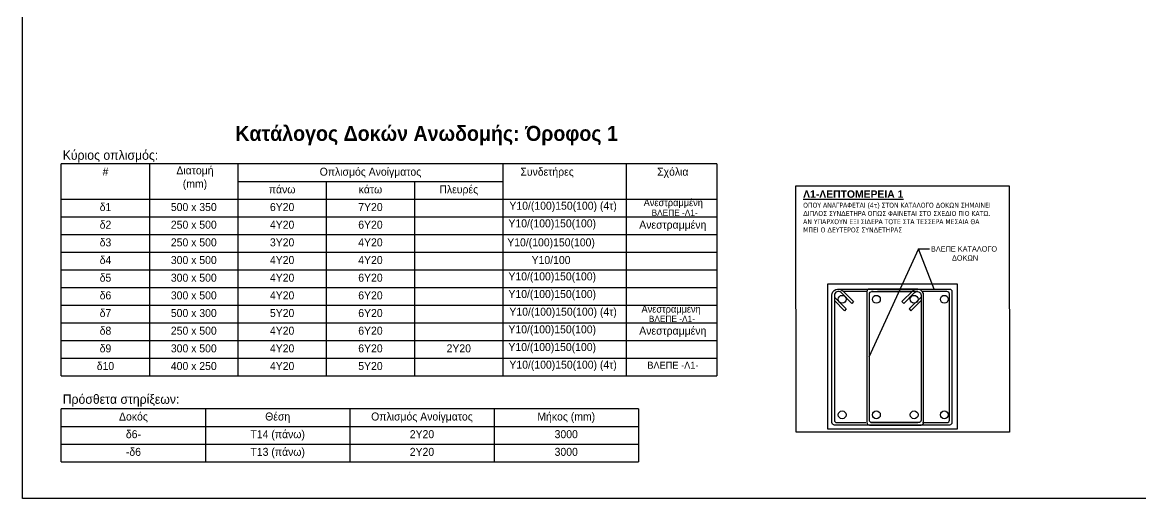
# Model space of a CAD drawing. Header units: millimetres. Extents: x -2171 to 1563, y -1758 to -1505.
# Drawn here: x -817.19 to -785.54, y -1630.29 to -1616.81 of the extents above; entities that cross this region are included whole.
import ezdxf
from ezdxf.enums import TextEntityAlignment as Align

# ---------------------------------------------------------------- set-up
doc = ezdxf.new("R2010")
doc.units = ezdxf.units.MM
for name, color, linetype in [('-S_TEXT', 3, 'Continuous'), ('Geo_Beam_0', 94, 'Continuous'), ('Lines', 7, 'Continuous'), ('Rods_Slab_0', 7, 'Continuous'), ('Texts', 7, 'Continuous')]:
    doc.layers.add(name, color=color, linetype=linetype)
doc.styles.add('S1Arl27188_b_934_161', font='arial.ttf', dxfattribs={"width": 0.933629, "height": 2.71875})
doc.styles.add('S1Arl31900_b_934_161', font='arial.ttf', dxfattribs={"width": 0.933629, "height": 3.19})
doc.styles.add('S1Arl51040_B_934_161', font='', dxfattribs={"width": 0.933629, "height": 5.104})
doc.styles.get("Standard").update_dxf_attribs({"font": 'tahoma.ttf'})
doc.styles.get('S1Arl51040_B_934_161').set_extended_font_data('Arial', bold=True)

# ---------------------------------------------------------------- blocks, each defined once
blk = doc.blocks.new('A$C44B519B8')
at = {"layer": 'Geo_Beam_0', "color": 94, "linetype": 'Continuous', "ltscale": 0.5}
for points in [[(1.23, 4.048), (4.35, 4.048, -0.414214), (4.42, 3.978), (4.42, 0.268, -0.414214), (4.35, 0.198), (1.093, 0.198, -0.414214), (1.023, 0.268), (1.023, 3.87, -0.668179), (1.33, 3.997), (1.636, 3.691), (1.587, 3.641), (1.281, 3.947, 0.668179), (1.093, 3.87), (1.093, 0.338, 0.414214), (1.163, 0.268), (1.985, 0.268)], [(3.412, 4.048), (2.084, 4.048, 0.414214), (2.014, 3.978), (2.014, 0.268, 0.414214), (2.084, 0.198), (3.549, 0.198, 0.414214), (3.619, 0.268), (3.619, 3.87, 0.668179), (3.312, 3.997), (3.006, 3.691), (3.055, 3.641), (3.362, 3.947, -0.668179), (3.549, 3.87), (3.549, 0.338, -0.414214), (3.479, 0.268), (2.154, 0.268, -0.414214), (2.084, 0.338), (2.084, 3.908, -0.414214), (2.154, 3.978), (3.293, 3.978)], [(3.591, 0.268), (4.28, 0.268, 0.414214), (4.35, 0.338), (4.35, 3.908, 0.414214), (4.28, 3.978), (3.591, 3.978)]]:
    blk.add_lwpolyline(points, format="xyb", dxfattribs=at)
for points in [[(1.093, 3.822), (1.431, 3.483), (1.382, 3.434), (1.093, 3.723)], [(2.021, 3.978), (1.349, 3.978)], [(2.187, 3.978), (2.144, 3.978)], [(3.451, 3.978), (2.312, 3.978)], [(3.549, 3.822), (3.211, 3.483), (3.261, 3.434), (3.549, 3.723)], [(2.125, 0.268), (3.451, 0.268)]]:
    blk.add_lwpolyline(points, dxfattribs=at)
at = {"layer": 'Rods_Slab_0'}
for p, q in [((3.471, 5.185), (2.072, 2.123)), ((3.918, 4.048), (3.471, 5.185)), ((3.471, 5.185), (3.789, 5.185))]:
    blk.add_line(p, q, dxfattribs=at)
for points in [[(0, 6.965), (6.042, 6.965), (6.05, 0), (0.008, 0)], [(0.907, 4.195), (4.568, 4.195), (4.568, 0.077), (0.907, 0.077)]]:
    blk.add_lwpolyline(points, close=True, dxfattribs=at)
for centre in [(1.313, 3.758), (2.282, 3.758), (3.35, 3.758), (4.204, 3.758), (1.313, 0.487), (2.282, 0.487), (3.35, 0.487), (4.204, 0.487)]:
    blk.add_circle(centre, 0.111, dxfattribs=at)
at = {"layer": 'Rods_Slab_0', "insert": (0.209, 6.841), "char_height": 0.14, "attachment_point": 1}
blk.add_mtext_dynamic_manual_height_columns('{\\fArial|b1|i0|c161|p34;\\H1.5x;\\LΛ1-ΛΕΠΤΟΜΕΡΕΙΑ 1\\P}ΟΠΟΥ ΑΝΑΓΡΑΦΕΤΑΙ {\\fArial|b0|i0|c186|p34;(4}τ{\\fArial|b0|i0|c186|p34;) }ΣΤΟΝ ΚΑΤΑΛΟΓΟ {\\fArial|b0|i0|c186|p34;Δ}ΟΚ{\\fArial|b0|i0|c186|p34;Ω}Ν ΣΗΜΑΙΝΕΙ \\P{\\fArial|b0|i0|c186|p34;Δ}ΙΠΛΟΣ ΣΥΝ{\\fArial|b0|i0|c186|p34;Δ}ΕΤΗΡΑ ΟΠ{\\fArial|b0|i0|c186|p34;Ω}Σ ΦΑΙΝΕΤΑΙ ΣΤΟ ΣΧΕ{\\fArial|b0|i0|c186|p34;Δ}ΙΟ ΠΙΟ ΚΑΤ{\\fArial|b0|i0|c186|p34;Ω.}\\PΑΝ ΥΠΑΡΧΟΥΝ ΕΞΙ ΣΙ{\\fArial|b0|i0|c186|p34;Δ}ΕΡΑ ΤΟΤΕ ΣΤΑ ΤΕΣΣΕΡΑ ΜΕΣΑΙΑ ΘΑ \\PΜΠΕΙ Ο {\\fArial|b0|i0|c186|p34;Δ}ΕΥΤΕΡΟΣ ΣΥΝ{\\fArial|b0|i0|c186|p34;Δ}ΕΤΗΡΑΣ', width=7.58371, gutter_width=1, heights=[0], dxfattribs=at)
at = {"layer": 'Texts', "color": 7, "linetype": 'Continuous', "ltscale": 0.5, "insert": (4.763, 5.259), "char_height": 0.15225, "width": 2.98906, "attachment_point": 2, "style": 'S1Arl27188_b_934_161'}
blk.add_mtext('{\\W0.9336;ΒΛΕΠΕ ΚΑΤΑΛΟΓΟ\\P ΔΟΚΩΝ}', dxfattribs=at)

msp = doc.modelspace()

# ---------------------------------------------------------------- linework, layer by layer
at = {"layer": '-S_TEXT', "ltscale": 5}
msp.add_lwpolyline([(-817.1905, -1590.2497), (-759.043, -1590.2497), (-759.043, -1630.2944), (-817.1905, -1630.2944)], close=True, dxfattribs=at)
at = {"layer": 'Lines', "color": 0}
for points in [[(-797.5306, -1620.8206), (-816.0882, -1620.8206)], [(-816.0882, -1626.8206), (-816.0882, -1620.8206)], [(-813.5882, -1620.8206), (-813.5882, -1626.8206)], [(-811.0882, -1620.8206), (-811.0882, -1626.8206)], [(-803.5882, -1620.8206), (-803.5882, -1626.8206)], [(-800.096, -1620.8206), (-800.096, -1626.8206)], [(-797.5306, -1620.8206), (-797.5306, -1626.8206)], [(-811.0882, -1621.3206), (-803.5882, -1621.3206)], [(-808.5882, -1621.3206), (-808.5882, -1626.8206)], [(-806.0882, -1621.3206), (-806.0882, -1626.8206)], [(-816.0882, -1621.8206), (-797.5306, -1621.8206)], [(-816.0882, -1622.3206), (-797.5306, -1622.3206)], [(-816.0882, -1622.8206), (-797.5306, -1622.8206)], [(-816.0882, -1623.3206), (-797.5306, -1623.3206)], [(-816.0882, -1623.8206), (-797.5306, -1623.8206)], [(-816.0882, -1624.3206), (-797.5306, -1624.3206)], [(-816.0882, -1624.8206), (-797.5306, -1624.8206)], [(-816.0882, -1625.3206), (-797.5306, -1625.3206)], [(-816.0882, -1625.8206), (-797.5306, -1625.8206)], [(-816.0882, -1626.3206), (-797.5306, -1626.3206)], [(-816.0882, -1626.8206), (-797.5306, -1626.8206)], [(-799.7549, -1627.7499), (-816.0882, -1627.7499)], [(-816.0882, -1629.2499), (-816.0882, -1627.7499)], [(-812.0049, -1627.7499), (-812.0049, -1629.2499)], [(-807.9216, -1627.7499), (-807.9216, -1629.2499)], [(-803.8382, -1627.7499), (-803.8382, -1629.2499)], [(-799.7549, -1627.7499), (-799.7549, -1629.2499)], [(-799.7549, -1627.7499), (-799.7549, -1629.2499)], [(-816.0882, -1628.2499), (-799.7549, -1628.2499)], [(-816.0882, -1628.7499), (-799.7549, -1628.7499)], [(-816.0882, -1629.2499), (-799.7549, -1629.2499)]]:
    msp.add_lwpolyline(points, dxfattribs=at)

# ---------------------------------------------------------------- block references
at = {"layer": 'Rods_Slab_0', "color": 7, "linetype": 'Continuous', "ltscale": 0.5}
msp.add_blockref('A$C44B519B8', (-795.2998, -1628.4097), dxfattribs=at)

# ---------------------------------------------------------------- texts
at = {"layer": 'Texts', "color": 7, "style": 'S1Arl27188_b_934_161', "width": 0.933629}
for s, height, p in [('#', 0.2266, (-814.8382, -1621.1541)), ('Οπλισμός Ανοίγματος', 0.226562, (-807.3382, -1621.1541)), ('Συνδετήρες', 0.22656, (-802.3382, -1621.1541)), ('Σχόλια', 0.22656, (-798.7806, -1621.1541)), ('πάνω', 0.22656, (-809.8382, -1621.6541)), ('κάτω', 0.22656, (-807.3382, -1621.6541)), ('Πλευρές', 0.22656, (-804.8382, -1621.6541)), ('Ανεστραμμένη', 0.2, (-798.7669, -1622.0153)), ('δ1', 0.22656, (-814.8382, -1622.1541)), ('500 x 350', 0.22656, (-812.3382, -1622.1541)), ('6Y20', 0.22656, (-809.8382, -1622.1541)), ('7Y20', 0.22656, (-807.3382, -1622.1541)), ('δ2', 0.22656, (-814.8382, -1622.6541)), ('250 x 500', 0.22656, (-812.3382, -1622.6541)), ('4Y20', 0.22656, (-809.8382, -1622.6541)), ('6Y20', 0.22656, (-807.3382, -1622.6541)), ('Ανεστραμμένη', 0.226562, (-798.7806, -1622.6541)), ('δ3', 0.22656, (-814.8382, -1623.1541)), ('250 x 500', 0.22656, (-812.3382, -1623.1541)), ('3Y20', 0.22656, (-809.8382, -1623.1541)), ('4Y20', 0.22656, (-807.3382, -1623.1541)), ('Y10/(100)150(100)', 0.226562, (-802.2257, -1623.1541)), ('δ4', 0.22656, (-814.8382, -1623.6541)), ('Y10/100', 0.22656, (-802.2257, -1623.6541)), ('300 x 500', 0.22656, (-812.3382, -1623.6541)), ('4Y20', 0.22656, (-809.8382, -1623.6541)), ('4Y20', 0.22656, (-807.3382, -1623.6541)), ('δ5', 0.22656, (-814.8382, -1624.1541)), ('300 x 500', 0.22656, (-812.3382, -1624.1541)), ('4Y20', 0.22656, (-809.8382, -1624.1541)), ('6Y20', 0.22656, (-807.3382, -1624.1541)), ('δ6', 0.22656, (-814.8382, -1624.6541)), ('300 x 500', 0.22656, (-812.3382, -1624.6541)), ('4Y20', 0.22656, (-809.8382, -1624.6541)), ('6Y20', 0.22656, (-807.3382, -1624.6541)), ('δ7', 0.22656, (-814.8382, -1625.1541)), ('500 x 300', 0.22656, (-812.3382, -1625.1541)), ('5Y20', 0.22656, (-809.8382, -1625.1541)), ('6Y20', 0.22656, (-807.3382, -1625.1541)), ('Ανεστραμμένη', 0.2, (-798.828, -1625.028)), ('δ8', 0.22656, (-814.8382, -1625.6541)), ('250 x 500', 0.22656, (-812.3382, -1625.6541)), ('4Y20', 0.22656, (-809.8382, -1625.6541)), ('6Y20', 0.22656, (-807.3382, -1625.6541)), ('Ανεστραμμένη', 0.226562, (-798.7806, -1625.6541)), ('δ9', 0.22656, (-814.8382, -1626.1541)), ('300 x 500', 0.22656, (-812.3382, -1626.1541)), ('4Y20', 0.22656, (-809.8382, -1626.1541)), ('6Y20', 0.22656, (-807.3382, -1626.1541)), ('2Y20', 0.22656, (-804.8382, -1626.1541)), ('δ10', 0.22656, (-814.8382, -1626.6541)), ('400 x 250', 0.22656, (-812.3382, -1626.6541)), ('4Y20', 0.22656, (-809.8382, -1626.6541)), ('5Y20', 0.22656, (-807.3382, -1626.6541)), ('Δοκός', 0.22656, (-814.0466, -1628.0834)), ('Θέση', 0.22656, (-809.9632, -1628.0834)), ('Οπλισμός Ανοίγματος', 0.226562, (-805.8799, -1628.0834)), ('Μήκος (mm)', 0.22656, (-801.7966, -1628.0834)), ('δ6-', 0.22656, (-814.0466, -1628.5834)), ('Τ14 (πάνω)', 0.22656, (-809.9632, -1628.5834)), ('2Y20', 0.22656, (-805.8799, -1628.5834)), ('3000', 0.22656, (-801.7966, -1628.5834)), ('-δ6', 0.22656, (-814.0466, -1629.0834)), ('Τ13 (πάνω)', 0.22656, (-809.9632, -1629.0834)), ('2Y20', 0.22656, (-805.8799, -1629.0834)), ('3000', 0.22656, (-801.7966, -1629.0834))]:
    msp.add_text(s, height=height, dxfattribs=at).set_placement(p, align=Align.CENTER)
at = {"layer": 'Texts', "color": 7}
for s, insert, char_height, width, attachment_point, style in [('Κατάλογος Δοκών Ανωδομής: Όροφος 1', (-805.7505, -1619.7429), 0.425333, 20.55, 2, 'S1Arl51040_B_934_161'), ('Κύριος οπλισμός:^M^J', (-816.0491, -1620.4371), 0.265833, 20.55, 1, 'S1Arl31900_b_934_161'), ('Διατομή^M^J(mm)', (-812.3048, -1620.8899), 0.226562, 2.5, 2, 'S1Arl27188_b_934_161'), ('Y10/(100)150(100) (4τ)', (-801.8854, -1621.8899), 0.226562, 5.712085, 2, 'S1Arl27188_b_934_161'), ('ΒΛΕΠΕ -Λ1-', (-798.7283, -1622.1115), 0.18, 2.45, 2, 'S1Arl27188_b_934_161'), ('Y10/(100)150(100)', (-802.1923, -1622.3899), 0.226562, 2.5, 2, 'S1Arl27188_b_934_161'), ('Y10/(100)150(100)', (-802.1923, -1623.8899), 0.226562, 2.5, 2, 'S1Arl27188_b_934_161'), ('Y10/(100)150(100)', (-802.1923, -1624.3899), 0.226562, 2.5, 2, 'S1Arl27188_b_934_161'), ('Y10/(100)150(100) (4τ)', (-801.8854, -1624.8899), 0.226562, 7.430651, 2, 'S1Arl27188_b_934_161'), ('ΒΛΕΠΕ -Λ1-', (-798.8058, -1625.116), 0.18, 2.45, 2, 'S1Arl27188_b_934_161'), ('Y10/(100)150(100)', (-802.1923, -1625.3899), 0.226562, 2.5, 2, 'S1Arl27188_b_934_161'), ('Y10/(100)150(100)', (-802.1923, -1625.8899), 0.226562, 2.5, 2, 'S1Arl27188_b_934_161'), ('Y10/(100)150(100) (4τ)', (-801.8854, -1626.3899), 0.226562, 6.571356, 2, 'S1Arl27188_b_934_161'), ('ΒΛΕΠΕ -Λ1-', (-798.7774, -1626.4193), 0.2, 2.45, 2, 'S1Arl27188_b_934_161'), ('^M^JΠρόσθετα στηρίξεων:^M^J', (-816.0491, -1626.9019), 0.265833, 20.55, 1, 'S1Arl31900_b_934_161')]:
    msp.add_mtext(s, dxfattribs=dict(at, insert=insert, char_height=char_height, width=width, attachment_point=attachment_point, style=style))

doc.saveas('drawing.dxf')
